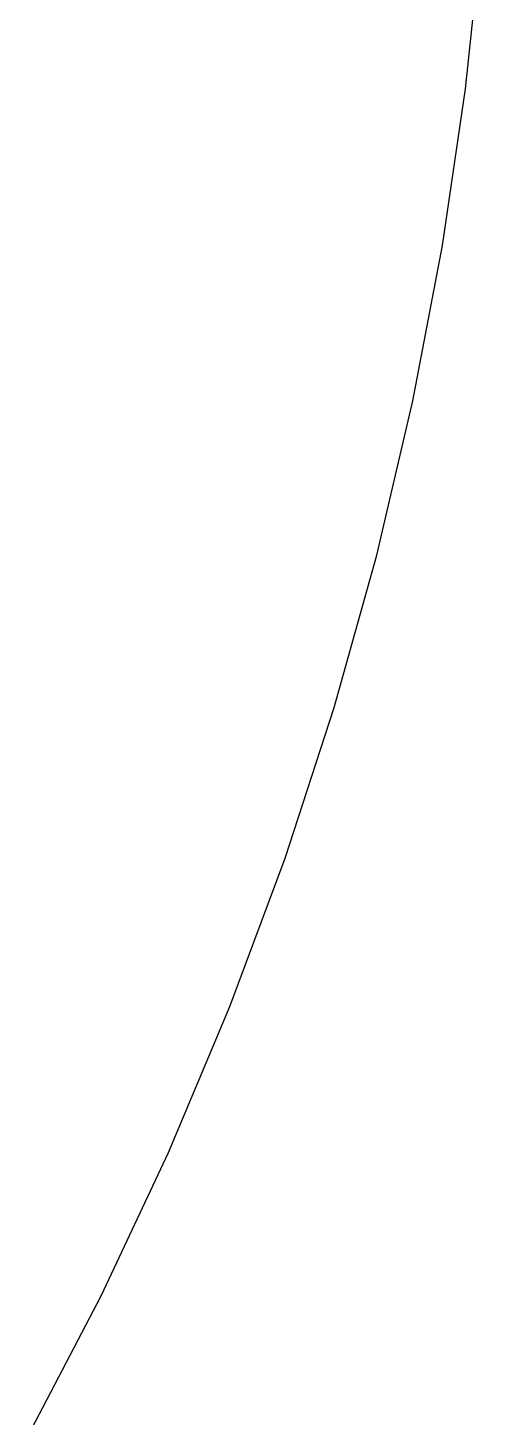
# Model space of a CAD drawing. Header units: metres. Extents: x -102 to 102, y -50 to 50.
# Drawn here: x -8.18 to -2.18, y -23.84 to -5.46 of the extents above; entities that cross this region are included whole.
import ezdxf

# ---------------------------------------------------------------- set-up
doc = ezdxf.new("R2010")
doc.units = ezdxf.units.M

msp = doc.modelspace()

# ---------------------------------------------------------------- linework, layer by layer
for p, q in [((-2.39427, -6.26665), (-2.17537, -4.18388)), ((-2.70021, -8.33842), (-2.39427, -6.26665)), ((-3.09262, -10.3956), (-2.70021, -8.33842)), ((-3.57085, -12.4345), (-3.09262, -10.3956)), ((-4.13403, -14.4516), (-3.57085, -12.4345)), ((-4.78119, -16.4433), (-4.13403, -14.4516)), ((-5.51118, -18.4062), (-4.78119, -16.4433)), ((-6.32274, -20.3368), (-5.51118, -18.4062)), ((-7.21442, -22.2318), (-6.32274, -20.3368)), ((-8.18468, -24.0877), (-7.21442, -22.2318))]:
    msp.add_line(p, q)

doc.saveas('drawing.dxf')
